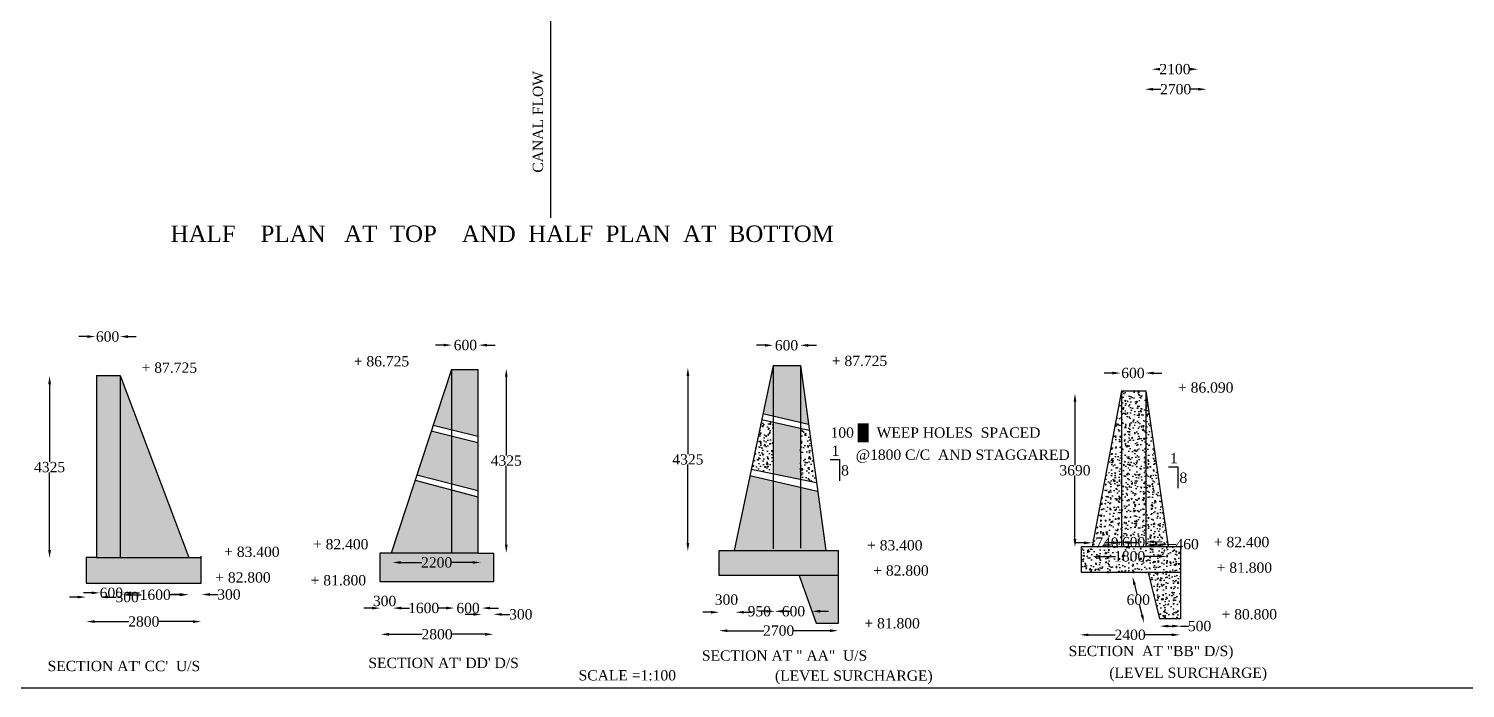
# Model space of a CAD drawing. Header units: millimetres. Extents: x 1411 to 180245, y 6908 to 115932.
# Drawn here: x 46837 to 116560, y 6908 to 38924 of the extents above; entities that cross this region are included whole.
import ezdxf

# ---------------------------------------------------------------- set-up
doc = ezdxf.new("R2010")
doc.units = ezdxf.units.MM
doc.header["$MEASUREMENT"] = 0
doc.header["$PDMODE"] = 66
doc.header["$PDSIZE"] = 170
for name, color, linetype in [('DWG. LINE', 1, 'Continuous'), ('HATCH', 2, 'Continuous'), ('TEXT', 7, 'Continuous')]:
    doc.layers.add(name, color=color, linetype=linetype)
doc.layers.add('TITLE', color=7, linetype='Continuous', lineweight=30)
doc.styles.get("Standard").update_dxf_attribs({"font": 'TIMES.TTF', "height": 500})
doc.dimstyles.get("Standard").update_dxf_attribs({"dimtxt": 500, "dimasz": 400, "dimexe": 0.18, "dimexo": 0.0625, "dimgap": 0.09, "dimtad": 0, "dimtih": 1, "dimtoh": 1, "dimdec": 1, "dimzin": 0, "dimdsep": 46, "dimtxsty": 'Standard', "dimcen": 0.09, "dimse1": 1, "dimse2": 1, "dimclrd": 5, "dimclre": 5, "dimclrt": 4, "dimadec": 0, "dimazin": 0, "dimtfac": 1, "dimtdec": 1, "dimtofl": 0, "dimtmove": 0, "dimatfit": 3, "dimfxl": 1, "dimtolj": 1, "dimtzin": 0, "dimarcsym": 0})
pattern_1 = [(50, (0, 0), (573.8081, -50.2017), [60, -660]), (355, (0, 0), (-111.001, 601.7537), [48, -528]), (100.4514, (47.8, -4.2), (462.8075, 551.5516), [50.992, -560.9137]), (46.1842, (0, 160), (853.793, -132.415), [90, -990]), (96.6356, (71.15, 149), (747.73, 779.294), [76.488, -841.3704]), (351.1842, (0, 160), (747.7296, 779.295), [72, -792]), (21, (80, 120), (477.5256, -322.0951), [60, -660]), (326, (80, 120), (194.6523, 580.12), [48, -528]), (71.4514, (119.8, 93.16), (672.178, 258.0244), [50.992, -560.9137]), (37.5, (0, 0), (9.7279, 266.3151), [0, -521.6, 0, -536, 0, -530]), (7.5, (0, 0), (210.4556, 315.5294), [0, -305.6, 0, -509.6, 0, -202]), (327.5, (-178.4, 0), (427.05795, -18.0439), [0, -200, 0, -624, 0, -828]), (317.5, (-258.4, 0), (466.549, 80.084), [0, -260, 0, -414.4, 0, -588])]

# ---------------------------------------------------------------- blocks, each defined once
blk = doc.blocks.new('*D51')
at = {"layer": 'Defpoints', "color": 0}
for p in [(103592, 36960), (101352, 36822), (103592, 36822)]:
    blk.add_point(p, dxfattribs=at)
at = {"layer": 'DWG. LINE', "color": 5, "lineweight": -2}
for p, q in [((101752, 36960), (101755, 36960)), ((103192, 36960), (103190, 36960))]:
    blk.add_line(p, q, dxfattribs=at)
at = {"layer": 'DWG. LINE', "color": 5}
for points in [[(101752, 37027), (101752, 36893), (101352, 36960)], [(103192, 37027), (103192, 36893), (103592, 36960)]]:
    blk.add_solid(points, dxfattribs=at)
at = {"layer": 'DWG. LINE', "color": 4, "insert": (102472, 36960), "char_height": 500, "attachment_point": 5}
blk.add_mtext('\\A1;2100', dxfattribs=at)
blk = doc.blocks.new('*D52')
at = {"layer": 'Defpoints', "color": 0}
for p in [(101007, 35868), (104004, 35986), (104004, 35868)]:
    blk.add_point(p, dxfattribs=at)
at = {"layer": 'DWG. LINE', "color": 5, "lineweight": -2}
for p, q in [((101407, 35986), (101788, 35986)), ((103604, 35986), (103223, 35986))]:
    blk.add_line(p, q, dxfattribs=at)
at = {"layer": 'DWG. LINE', "color": 5}
for points in [[(101407, 36053), (101407, 35920), (101007, 35986)], [(103604, 36053), (103604, 35920), (104004, 35986)]]:
    blk.add_solid(points, dxfattribs=at)
at = {"layer": 'DWG. LINE', "color": 4, "insert": (102505, 35986), "char_height": 500, "attachment_point": 5}
blk.add_mtext('\\A1;2700', dxfattribs=at)
blk = doc.blocks.new('*D58')
at = {"layer": 'Defpoints', "color": 0}
for p in [(47714, 22067), (47714, 13219), (47849, 13219)]:
    blk.add_point(p, dxfattribs=at)
at = {"layer": 'DWG. LINE', "color": 5, "lineweight": -2}
for p, q in [((47849, 21667), (47849, 17897)), ((47849, 13619), (47849, 17389))]:
    blk.add_line(p, q, dxfattribs=at)
at = {"layer": 'DWG. LINE', "color": 5}
for points in [[(47782, 21667), (47916, 21667), (47849, 22067)], [(47782, 13619), (47916, 13619), (47849, 13219)]]:
    blk.add_solid(points, dxfattribs=at)
at = {"layer": 'DWG. LINE', "color": 4, "insert": (47849, 17643), "char_height": 500, "attachment_point": 5}
blk.add_mtext('\\A1;4325', dxfattribs=at)
blk = doc.blocks.new('*D59')
at = {"layer": 'Defpoints', "color": 0}
for p in [(50076, 23938), (51252, 23980), (51252, 23938)]:
    blk.add_point(p, dxfattribs=at)
at = {"layer": 'DWG. LINE', "color": 5, "lineweight": -2}
for p, q in [((49676, 23980), (49276, 23980)), ((51652, 23980), (52052, 23980))]:
    blk.add_line(p, q, dxfattribs=at)
at = {"layer": 'DWG. LINE', "color": 5}
for points in [[(49676, 24047), (49676, 23914), (50076, 23980)], [(51652, 24047), (51652, 23914), (51252, 23980)]]:
    blk.add_solid(points, dxfattribs=at)
at = {"layer": 'DWG. LINE', "color": 4, "insert": (50664, 23980), "char_height": 500, "attachment_point": 5}
blk.add_mtext('\\A1;600', dxfattribs=at)
blk = doc.blocks.new('*D60')
at = {"layer": 'Defpoints', "color": 0}
for p in [(49608, 11332), (50288, 11334), (50288, 11332)]:
    blk.add_point(p, dxfattribs=at)
at = {"layer": 'DWG. LINE', "color": 5, "lineweight": -2}
for p, q in [((49208, 11334), (48808, 11334)), ((50688, 11334), (51088, 11334))]:
    blk.add_line(p, q, dxfattribs=at)
at = {"layer": 'DWG. LINE', "color": 5}
for points in [[(49208, 11401), (49208, 11268), (49608, 11334)], [(50688, 11401), (50688, 11268), (50288, 11334)]]:
    blk.add_solid(points, dxfattribs=at)
at = {"layer": 'DWG. LINE', "color": 4, "insert": (51614, 11334), "char_height": 500, "attachment_point": 5}
blk.add_mtext('\\A1;300', dxfattribs=at)
blk = doc.blocks.new('*D61')
at = {"layer": 'Defpoints', "color": 0}
for p in [(50288, 11334), (51406, 11539), (51406, 11334)]:
    blk.add_point(p, dxfattribs=at)
at = {"layer": 'DWG. LINE', "color": 5, "lineweight": -2}
for p, q in [((49888, 11539), (49488, 11539)), ((51806, 11539), (52206, 11539))]:
    blk.add_line(p, q, dxfattribs=at)
at = {"layer": 'DWG. LINE', "color": 5}
for points in [[(49888, 11606), (49888, 11472), (50288, 11539)], [(51806, 11606), (51806, 11472), (51406, 11539)]]:
    blk.add_solid(points, dxfattribs=at)
at = {"layer": 'DWG. LINE', "color": 4, "insert": (50847, 11539), "char_height": 500, "attachment_point": 5}
blk.add_mtext('\\A1;600', dxfattribs=at)
blk = doc.blocks.new('*D62')
at = {"layer": 'Defpoints', "color": 0}
for p in [(54566, 11446), (51386, 11092), (54566, 11092)]:
    blk.add_point(p, dxfattribs=at)
at = {"layer": 'DWG. LINE', "color": 5, "lineweight": -2}
for p, q in [((51786, 11446), (52294, 11446)), ((54166, 11446), (53658, 11446))]:
    blk.add_line(p, q, dxfattribs=at)
at = {"layer": 'DWG. LINE', "color": 5}
for points in [[(51786, 11512), (51786, 11379), (51386, 11446)], [(54166, 11512), (54166, 11379), (54566, 11446)]]:
    blk.add_solid(points, dxfattribs=at)
at = {"layer": 'DWG. LINE', "color": 4, "insert": (52976, 11446), "char_height": 500, "attachment_point": 5}
blk.add_mtext('\\A1;1600', dxfattribs=at)
blk = doc.blocks.new('*D63')
at = {"layer": 'Defpoints', "color": 0}
for p in [(54566, 11446), (55227, 11460), (55227, 11446)]:
    blk.add_point(p, dxfattribs=at)
at = {"layer": 'DWG. LINE', "color": 5, "lineweight": -2}
for p, q in [((54166, 11460), (53766, 11460)), ((55627, 11460), (56027, 11460))]:
    blk.add_line(p, q, dxfattribs=at)
at = {"layer": 'DWG. LINE', "color": 5}
for points in [[(54166, 11527), (54166, 11394), (54566, 11460)], [(55627, 11527), (55627, 11394), (55227, 11460)]]:
    blk.add_solid(points, dxfattribs=at)
at = {"layer": 'DWG. LINE', "color": 4, "insert": (56553, 11460), "char_height": 500, "attachment_point": 5}
blk.add_mtext('\\A1;300', dxfattribs=at)
blk = doc.blocks.new('*D64')
at = {"layer": 'Defpoints', "color": 0}
for p in [(49633, 10120), (55208, 10146), (55208, 10120)]:
    blk.add_point(p, dxfattribs=at)
at = {"layer": 'DWG. LINE', "color": 5, "lineweight": -2}
for p, q in [((50033, 10146), (51703, 10146)), ((54808, 10146), (53138, 10146))]:
    blk.add_line(p, q, dxfattribs=at)
at = {"layer": 'DWG. LINE', "color": 5}
for points in [[(50033, 10212), (50033, 10079), (49633, 10146)], [(54808, 10212), (54808, 10079), (55208, 10146)]]:
    blk.add_solid(points, dxfattribs=at)
at = {"layer": 'DWG. LINE', "color": 4, "insert": (52421, 10146), "char_height": 500, "attachment_point": 5}
blk.add_mtext('\\A1;2800', dxfattribs=at)
blk = doc.blocks.new('*D65')
at = {"layer": 'Defpoints', "color": 0}
for p in [(64524, 10799), (67486, 10804), (67486, 10799)]:
    blk.add_point(p, dxfattribs=at)
at = {"layer": 'DWG. LINE', "color": 5, "lineweight": -2}
for p, q in [((64924, 10804), (65323, 10804)), ((67086, 10804), (66687, 10804))]:
    blk.add_line(p, q, dxfattribs=at)
at = {"layer": 'DWG. LINE', "color": 5}
for points in [[(64924, 10871), (64924, 10738), (64524, 10804)], [(67086, 10871), (67086, 10738), (67486, 10804)]]:
    blk.add_solid(points, dxfattribs=at)
at = {"layer": 'DWG. LINE', "color": 4, "insert": (66005, 10804), "char_height": 500, "attachment_point": 5}
blk.add_mtext('\\A1;1600', dxfattribs=at)
blk = doc.blocks.new('*D66')
at = {"layer": 'Defpoints', "color": 0}
for p in [(67491, 10805), (68832, 10805), (68832, 10801)]:
    blk.add_point(p, dxfattribs=at)
at = {"layer": 'DWG. LINE', "color": 5, "lineweight": -2}
for p, q in [((67091, 10801), (66691, 10801)), ((69232, 10801), (69632, 10801))]:
    blk.add_line(p, q, dxfattribs=at)
at = {"layer": 'DWG. LINE', "color": 5}
for points in [[(67091, 10868), (67091, 10734), (67491, 10801)], [(69232, 10868), (69232, 10734), (68832, 10801)]]:
    blk.add_solid(points, dxfattribs=at)
at = {"layer": 'DWG. LINE', "color": 4, "insert": (68162, 10801), "char_height": 500, "attachment_point": 5}
blk.add_mtext('\\A1;600', dxfattribs=at)
blk = doc.blocks.new('*D67')
at = {"layer": 'Defpoints', "color": 0}
for p in [(68816, 10502), (69394, 10502), (69394, 10496)]:
    blk.add_point(p, dxfattribs=at)
at = {"layer": 'DWG. LINE', "color": 5, "lineweight": -2}
for p, q in [((68416, 10496), (68016, 10496)), ((69794, 10496), (70194, 10496))]:
    blk.add_line(p, q, dxfattribs=at)
at = {"layer": 'DWG. LINE', "color": 5}
for points in [[(68416, 10562), (68416, 10429), (68816, 10496)], [(69794, 10562), (69794, 10429), (69394, 10496)]]:
    blk.add_solid(points, dxfattribs=at)
at = {"layer": 'DWG. LINE', "color": 4, "insert": (70719, 10496), "char_height": 500, "attachment_point": 5}
blk.add_mtext('\\A1;300', dxfattribs=at)
blk = doc.blocks.new('*D68')
at = {"layer": 'Defpoints', "color": 0}
for p in [(63924, 9441), (69386, 9528), (69386, 9441)]:
    blk.add_point(p, dxfattribs=at)
at = {"layer": 'DWG. LINE', "color": 5, "lineweight": -2}
for p, q in [((64324, 9528), (65937, 9528)), ((68986, 9528), (67372, 9528))]:
    blk.add_line(p, q, dxfattribs=at)
at = {"layer": 'DWG. LINE', "color": 5}
for points in [[(64324, 9595), (64324, 9461), (63924, 9528)], [(68986, 9595), (68986, 9461), (69386, 9528)]]:
    blk.add_solid(points, dxfattribs=at)
at = {"layer": 'DWG. LINE', "color": 4, "insert": (66655, 9528), "char_height": 500, "attachment_point": 5}
blk.add_mtext('\\A1;2800', dxfattribs=at)
blk = doc.blocks.new('*D69')
at = {"layer": 'Defpoints', "color": 0}
for p in [(69972, 22428), (69972, 13482), (70015, 13482)]:
    blk.add_point(p, dxfattribs=at)
at = {"layer": 'DWG. LINE', "color": 5, "lineweight": -2}
for p, q in [((70015, 22028), (70015, 18210)), ((70015, 13882), (70015, 17701))]:
    blk.add_line(p, q, dxfattribs=at)
at = {"layer": 'DWG. LINE', "color": 5}
for points in [[(69948, 22028), (70082, 22028), (70015, 22428)], [(69948, 13882), (70082, 13882), (70015, 13482)]]:
    blk.add_solid(points, dxfattribs=at)
at = {"layer": 'DWG. LINE', "color": 4, "insert": (70015, 17956), "char_height": 500, "attachment_point": 5}
blk.add_mtext('\\A1;4325', dxfattribs=at)
blk = doc.blocks.new('*D70')
at = {"layer": 'Defpoints', "color": 0}
for p in [(64495, 12940), (68779, 13014), (68779, 12940)]:
    blk.add_point(p, dxfattribs=at)
at = {"layer": 'DWG. LINE', "color": 5, "lineweight": -2}
for p, q in [((64895, 13014), (65920, 13014)), ((68379, 13014), (67354, 13014))]:
    blk.add_line(p, q, dxfattribs=at)
at = {"layer": 'DWG. LINE', "color": 5}
for points in [[(64895, 13081), (64895, 12947), (64495, 13014)], [(68379, 13081), (68379, 12947), (68779, 13014)]]:
    blk.add_solid(points, dxfattribs=at)
at = {"layer": 'DWG. LINE', "color": 4, "insert": (66637, 13014), "char_height": 500, "attachment_point": 5}
blk.add_mtext('\\A1;2200', dxfattribs=at)
blk = doc.blocks.new('*D71')
at = {"layer": 'Defpoints', "color": 0}
for p in [(78737, 22472), (78737, 13562), (78829, 13562)]:
    blk.add_point(p, dxfattribs=at)
at = {"layer": 'DWG. LINE', "color": 5, "lineweight": -2}
for p, q in [((78829, 22072), (78829, 18272)), ((78829, 13962), (78829, 17763))]:
    blk.add_line(p, q, dxfattribs=at)
at = {"layer": 'DWG. LINE', "color": 5}
for points in [[(78762, 22072), (78896, 22072), (78829, 22472)], [(78762, 13962), (78896, 13962), (78829, 13562)]]:
    blk.add_solid(points, dxfattribs=at)
at = {"layer": 'DWG. LINE', "color": 4, "insert": (78829, 18017), "char_height": 500, "attachment_point": 5}
blk.add_mtext('\\A1;4325', dxfattribs=at)
blk = doc.blocks.new('*D72')
at = {"layer": 'Defpoints', "color": 0}
for p in [(82966, 23511), (84268, 23556), (84268, 23511)]:
    blk.add_point(p, dxfattribs=at)
at = {"layer": 'DWG. LINE', "color": 5, "lineweight": -2}
for p, q in [((82566, 23556), (82166, 23556)), ((84668, 23556), (85068, 23556))]:
    blk.add_line(p, q, dxfattribs=at)
at = {"layer": 'DWG. LINE', "color": 5}
for points in [[(82566, 23623), (82566, 23490), (82966, 23556)], [(84668, 23623), (84668, 23490), (84268, 23556)]]:
    blk.add_solid(points, dxfattribs=at)
at = {"layer": 'DWG. LINE', "color": 4, "insert": (83616, 23556), "char_height": 500, "attachment_point": 5}
blk.add_mtext('\\A1;600', dxfattribs=at)
blk = doc.blocks.new('*D73')
at = {"layer": 'Defpoints', "color": 0}
for p in [(83052, 10644), (84855, 10646), (84855, 10646)]:
    blk.add_point(p, dxfattribs=at)
at = {"layer": 'DWG. LINE', "color": 5, "lineweight": -2}
for p, q in [((82653, 10644), (82253, 10644)), ((85255, 10646), (85655, 10646))]:
    blk.add_line(p, q, dxfattribs=at)
at = {"layer": 'DWG. LINE', "color": 5}
for points in [[(82652, 10711), (82653, 10578), (83052, 10644)], [(85255, 10712), (85255, 10579), (84855, 10646)]]:
    blk.add_solid(points, dxfattribs=at)
at = {"layer": 'DWG. LINE', "color": 4, "insert": (83954, 10645), "char_height": 500, "attachment_point": 5}
blk.add_mtext('\\A1;600', dxfattribs=at)
blk = doc.blocks.new('*D74')
at = {"layer": 'Defpoints', "color": 0}
for p in [(80347, 9698), (86126, 9704), (86126, 9698)]:
    blk.add_point(p, dxfattribs=at)
at = {"layer": 'DWG. LINE', "color": 5, "lineweight": -2}
for p, q in [((80747, 9704), (82519, 9704)), ((85726, 9704), (83954, 9704))]:
    blk.add_line(p, q, dxfattribs=at)
at = {"layer": 'DWG. LINE', "color": 5}
for points in [[(80747, 9771), (80747, 9638), (80347, 9704)], [(85726, 9771), (85726, 9638), (86126, 9704)]]:
    blk.add_solid(points, dxfattribs=at)
at = {"layer": 'DWG. LINE', "color": 4, "insert": (83236, 9704), "char_height": 500, "attachment_point": 5}
blk.add_mtext('\\A1;2700', dxfattribs=at)
blk = doc.blocks.new('*D75')
at = {"layer": 'Defpoints', "color": 0}
for p in [(97327, 21218), (97327, 13759), (97617, 13759)]:
    blk.add_point(p, dxfattribs=at)
at = {"layer": 'DWG. LINE', "color": 5, "lineweight": -2}
for p, q in [((97617, 20818), (97617, 17743)), ((97617, 14159), (97617, 17233))]:
    blk.add_line(p, q, dxfattribs=at)
at = {"layer": 'DWG. LINE', "color": 5}
for points in [[(97550, 20818), (97684, 20818), (97617, 21218)], [(97550, 14159), (97684, 14159), (97617, 13759)]]:
    blk.add_solid(points, dxfattribs=at)
at = {"layer": 'DWG. LINE', "color": 4, "insert": (97617, 17488), "char_height": 500, "attachment_point": 5}
blk.add_mtext('\\A1;3690', dxfattribs=at)
blk = doc.blocks.new('*D76')
at = {"layer": 'Defpoints', "color": 0}
for p in [(99830, 22169), (101030, 22210), (101030, 22169)]:
    blk.add_point(p, dxfattribs=at)
at = {"layer": 'DWG. LINE', "color": 5, "lineweight": -2}
for p, q in [((99430, 22210), (99030, 22210)), ((101430, 22210), (101830, 22210))]:
    blk.add_line(p, q, dxfattribs=at)
at = {"layer": 'DWG. LINE', "color": 5}
for points in [[(99430, 22277), (99430, 22143), (99830, 22210)], [(101430, 22277), (101430, 22143), (101030, 22210)]]:
    blk.add_solid(points, dxfattribs=at)
at = {"layer": 'DWG. LINE', "color": 4, "insert": (100430, 22210), "char_height": 500, "attachment_point": 5}
blk.add_mtext('\\A1;600', dxfattribs=at)
blk = doc.blocks.new('*D77')
at = {"layer": 'Defpoints', "color": 0}
for p in [(102089, 13310), (98454, 13217), (102089, 13217)]:
    blk.add_point(p, dxfattribs=at)
at = {"layer": 'DWG. LINE', "color": 5, "lineweight": -2}
for p, q in [((98854, 13310), (99590, 13310)), ((101689, 13310), (100953, 13310))]:
    blk.add_line(p, q, dxfattribs=at)
at = {"layer": 'DWG. LINE', "color": 5}
for points in [[(98854, 13377), (98854, 13243), (98454, 13310)], [(101689, 13377), (101689, 13243), (102089, 13310)]]:
    blk.add_solid(points, dxfattribs=at)
at = {"layer": 'DWG. LINE', "color": 4, "insert": (100272, 13310), "char_height": 500, "attachment_point": 5}
blk.add_mtext('\\A1;1800', dxfattribs=at)
blk = doc.blocks.new('*D78')
at = {"layer": 'Defpoints', "color": 0}
for p in [(99871, 13977), (98459, 13798), (99872, 13805)]:
    blk.add_point(p, dxfattribs=at)
at = {"layer": 'DWG. LINE', "color": 5, "lineweight": -2}
for p, q in [((98058, 13969), (97658, 13967)), ((100271, 13979), (100671, 13981))]:
    blk.add_line(p, q, dxfattribs=at)
at = {"layer": 'DWG. LINE', "color": 5}
for points in [[(98058, 14035), (98059, 13902), (98458, 13970)], [(100271, 14046), (100272, 13912), (99871, 13977)]]:
    blk.add_solid(points, dxfattribs=at)
at = {"layer": 'DWG. LINE', "color": 4, "insert": (99165, 13974), "char_height": 500, "attachment_point": 5}
blk.add_mtext('\\A1;740', dxfattribs=at)
blk = doc.blocks.new('*D79')
at = {"layer": 'Defpoints', "color": 0}
for p in [(101057, 14011), (99872, 13791), (101062, 13820)]:
    blk.add_point(p, dxfattribs=at)
at = {"layer": 'DWG. LINE', "color": 5, "lineweight": -2}
for p, q in [((99467, 13972), (99068, 13962)), ((101457, 14021), (101857, 14031))]:
    blk.add_line(p, q, dxfattribs=at)
at = {"layer": 'DWG. LINE', "color": 5}
for points in [[(99466, 14039), (99469, 13905), (99867, 13982)], [(101455, 14088), (101458, 13955), (101057, 14011)]]:
    blk.add_solid(points, dxfattribs=at)
at = {"layer": 'DWG. LINE', "color": 4, "insert": (100462, 13997), "char_height": 500, "attachment_point": 5}
blk.add_mtext('\\A1;600', dxfattribs=at)
blk = doc.blocks.new('*D80')
at = {"layer": 'Defpoints', "color": 0}
for p in [(101062, 13820), (102128, 13888), (102129, 13858)]:
    blk.add_point(p, dxfattribs=at)
at = {"layer": 'DWG. LINE', "color": 5, "lineweight": -2}
for p, q in [((101460, 13865), (101728, 13874)), ((102128, 13888), (102527, 13902))]:
    blk.add_line(p, q, dxfattribs=at)
at = {"layer": 'DWG. LINE', "color": 5}
for points in [[(101458, 13931), (101463, 13798), (101060, 13851)], [(101726, 13941), (101730, 13807), (102128, 13888)]]:
    blk.add_solid(points, dxfattribs=at)
at = {"layer": 'DWG. LINE', "color": 4, "insert": (103062, 13902), "char_height": 500, "attachment_point": 5}
blk.add_mtext('\\A1;460', dxfattribs=at)
blk = doc.blocks.new('*D81')
at = {"layer": 'Defpoints', "color": 0}
for p in [(101184, 12522), (100968, 10081), (101742, 10273)]:
    blk.add_point(p, dxfattribs=at)
at = {"layer": 'DWG. LINE', "color": 5, "lineweight": -2}
for p, q in [((100506, 11941), (100626, 11459)), ((100872, 10469), (100752, 10951))]:
    blk.add_line(p, q, dxfattribs=at)
at = {"layer": 'DWG. LINE', "color": 5}
for points in [[(100571, 11957), (100442, 11925), (100410, 12329)], [(100937, 10485), (100807, 10453), (100968, 10081)]]:
    blk.add_solid(points, dxfattribs=at)
at = {"layer": 'DWG. LINE', "color": 4, "insert": (100689, 11205), "char_height": 500, "attachment_point": 5}
blk.add_mtext('\\A1;600', dxfattribs=at)
blk = doc.blocks.new('*D82')
at = {"layer": 'Defpoints', "color": 0}
for p in [(97870, 9354), (102718, 9502), (102718, 9354)]:
    blk.add_point(p, dxfattribs=at)
at = {"layer": 'DWG. LINE', "color": 5, "lineweight": -2}
for p, q in [((98270, 9502), (99576, 9502)), ((102318, 9502), (101011, 9502))]:
    blk.add_line(p, q, dxfattribs=at)
at = {"layer": 'DWG. LINE', "color": 5}
for points in [[(98270, 9569), (98270, 9436), (97870, 9502)], [(102318, 9569), (102318, 9436), (102718, 9502)]]:
    blk.add_solid(points, dxfattribs=at)
at = {"layer": 'DWG. LINE', "color": 4, "insert": (100294, 9502), "char_height": 500, "attachment_point": 5}
blk.add_mtext('\\A1;2400', dxfattribs=at)
blk = doc.blocks.new('*D83')
at = {"layer": 'Defpoints', "color": 0}
for p in [(101742, 10273), (102742, 10273), (102742, 9926)]:
    blk.add_point(p, dxfattribs=at)
at = {"layer": 'DWG. LINE', "color": 5, "lineweight": -2}
for p, q in [((102142, 9926), (102342, 9926)), ((102742, 9926), (103142, 9926))]:
    blk.add_line(p, q, dxfattribs=at)
at = {"layer": 'DWG. LINE', "color": 5}
for points in [[(102142, 9993), (102142, 9860), (101742, 9926)], [(102342, 9993), (102342, 9860), (102742, 9926)]]:
    blk.add_solid(points, dxfattribs=at)
at = {"layer": 'DWG. LINE', "color": 4, "insert": (103664, 9926), "char_height": 500, "attachment_point": 5}
blk.add_mtext('\\A1;500', dxfattribs=at)
blk = doc.blocks.new('*D87')
at = {"layer": 'Defpoints', "color": 0}
for p in [(67380, 23520), (68682, 23566), (68682, 23520)]:
    blk.add_point(p, dxfattribs=at)
at = {"layer": 'DWG. LINE', "color": 5, "lineweight": -2}
for p, q in [((66980, 23566), (66580, 23566)), ((69082, 23566), (69482, 23566))]:
    blk.add_line(p, q, dxfattribs=at)
at = {"layer": 'DWG. LINE', "color": 5}
for points in [[(66980, 23632), (66980, 23499), (67380, 23566)], [(69082, 23632), (69082, 23499), (68682, 23566)]]:
    blk.add_solid(points, dxfattribs=at)
at = {"layer": 'DWG. LINE', "color": 4, "insert": (68030, 23566), "char_height": 500, "attachment_point": 5}
blk.add_mtext('\\A1;600', dxfattribs=at)

msp = doc.modelspace()

# ---------------------------------------------------------------- hatches: boundary and pattern name
at = {"layer": 'HATCH'}
h = msp.add_hatch(dxfattribs=at)
h.set_pattern_fill('AR-CONC', color=256, scale=80, style=0)
h.set_pattern_definition(pattern_1)
h.paths.add_polyline_path([(28076, 14967), (26818.5, 14967), (26818.5, 10759), (28076, 10759)])
h.paths.add_polyline_path([(28161.5, 14967), (28076, 14967), (28076, 10759), (30517.5, 10759)])
h.paths.add_polyline_path([(42205, 15292.5), (40022, 11082), (42205, 11082)])
h.paths.add_polyline_path([(43517.5, 15292.5), (42205, 15292.5), (42205, 11082), (43517.5, 11082)])
h.paths.add_polyline_path([(51276.5, 22094.5), (50125.5, 22094.5), (50125.5, 13262.5), (51276.5, 13262.5)])
h.paths.add_polyline_path([(51276.5, 22094.5), (51276.5, 13262.5), (54602, 13262.5)])
h.paths.add_polyline_path([(55211, 13262.5), (50125.5, 13262.5), (49622.5, 13262.5), (49622.5, 12005), (55211, 12005)])
h.paths.add_polyline_path([(67358, 16537.88), (65589.17, 17010.46), (64420.5, 13460.5), (67358, 13460.5)])
h.paths.add_polyline_path([(68639.5, 16195.5), (67358, 16537.88), (67358, 13460.5), (68639.5, 13460.5)])
h.paths.add_polyline_path([(68639.5, 18843), (67358, 19159.24), (67358, 16840.48), (68639.5, 16516.5)])
h.paths.add_polyline_path([(67358, 19159.24), (66376.31, 19401.5), (65673.41, 17266.36), (67358, 16840.48)])
h.paths.add_polyline_path([(67358, 22383.5), (66469.28, 19683.9), (67358, 19465.26)])
h.paths.add_polyline_path([(68639.5, 22383.5), (67358, 22383.5), (67358, 19465.26), (68639.5, 19150)])
h.paths.add_polyline_path([(69419, 13457.5), (68639.5, 13457.5), (68639.5, 13460.5), (63872, 13460.5), (63872, 12093), (69419, 12093)])
h.paths.add_polyline_path([(40306.63, 11664.09), (41920.37, 11664.09), (41920.37, 10905.44), (40306.63, 10905.44)], flags=9)
h.paths.add_polyline_path([(42211.56, 11660), (43510.94, 11660), (43510.94, 10901.35), (42211.56, 10901.35)], flags=9)
h.paths.add_polyline_path([(65794.8, 13393.33), (67479.2, 13393.33), (67479.2, 12634.67), (65794.8, 12634.67)], flags=24)
h = msp.add_hatch(dxfattribs=at)
h.set_pattern_fill('AR-CONC', color=256, scale=80, style=0)
h.set_pattern_definition(pattern_1)
h.paths.add_polyline_path([(81836.79, 17228.95), (81068.57, 13599.5), (85522.44, 13599.5), (85127.6, 16473.73)])
h.paths.add_polyline_path([(84290, 19529.08), (82967.5, 19830.41), (82967.5, 17324.91), (84290, 17055.23)])
h.paths.add_polyline_path([(84290, 22571), (82967.5, 22571), (82967.5, 20125.4), (84290, 19820.93)])
h.paths.add_polyline_path([(82967.5, 22571), (82473.91, 20239.03), (82967.5, 20125.4)])
h.paths.add_polyline_path([(84290, 22571), (84290, 19820.93), (84680.12, 19731.12)])
h.paths.add_polyline_path([(86131, 13599.5), (80372.5, 13599.5), (80351, 13599.5), (80351, 12389.5), (86131, 12389.5)])
h.paths.add_polyline_path([(86131, 12389.5), (84227.5, 12389.5), (85060, 10076), (86131, 10076)])
h = msp.add_hatch(dxfattribs=at)
h.set_pattern_fill('AR-CONC', color=256, scale=80, style=0)
h.set_pattern_definition(pattern_1)
h.paths.add_polyline_path([(101061.5, 21343.5), (99872, 21343.5), (98457.6, 13791), (102138.28, 13791)])
h.paths.add_polyline_path([(98512.85, 14353.79), (99816.57, 14353.79), (99816.57, 13593.7), (98512.85, 13593.7)], flags=9)
h.paths.add_polyline_path([(99812.32, 14375.96), (101111.71, 14375.96), (101111.71, 13617.31), (99812.32, 13617.31)], flags=9)
h = msp.add_hatch(dxfattribs=at)
h.set_pattern_fill('AR-CONC', color=256, scale=80, style=0)
h.set_pattern_definition(pattern_1)
h.paths.add_polyline_path([(82967.5, 19830.41), (82414.11, 19956.5), (81903.05, 17541.97), (82967.5, 17324.91)])
h.paths.add_polyline_path([(84721.38, 19430.79), (84290, 19529.08), (84290, 17055.23), (85069.55, 16896.27)])
h = msp.add_hatch(dxfattribs=at)
h.set_pattern_fill('AR-CONC', color=256, scale=80, style=0)
h.set_pattern_definition(pattern_1)
h.paths.add_polyline_path([(102741.5, 13791), (97929.5, 13791), (97929.5, 12521.5), (102741.5, 12521.5)])
h.paths.add_polyline_path([(102741.5, 12521.5), (101184, 12521.5), (101742.5, 10273), (102741.5, 10273)])
h.paths.add_polyline_path([(99464.63, 13689.33), (101078.37, 13689.33), (101078.37, 12930.67), (99464.63, 12930.67)], flags=24)
h.paths.add_polyline_path([(98512.85, 14353.79), (99816.57, 14353.79), (99816.57, 13593.7), (98512.85, 13593.7)], flags=9)
h.paths.add_polyline_path([(99812.32, 14375.96), (101111.71, 14375.96), (101111.71, 13617.31), (99812.32, 13617.31)], flags=9)
h.paths.add_polyline_path([(102402.53, 14281.3), (103722.1, 14281.3), (103722.1, 13522.65), (102402.53, 13522.65)], flags=9)

# ---------------------------------------------------------------- linework, layer by layer
at = {"layer": 'DWG. LINE', "color": 5}
for p, q in [((63497.5, 10799), (63097.5, 10799)), ((64924, 10799), (65324, 10799)), ((79948, 10599.5), (79548, 10599.5)), ((81541.5, 10599.5), (81941.5, 10599.5)), ((83452.5, 10644.5), (83852.5, 10644.5))]:
    msp.add_line(p, q, dxfattribs=at)
at = {"layer": 'DWG. LINE'}
for points in [[(67358, 22383.5), (68639.5, 22383.5), (68639.5, 13460.5), (63872, 13460.5), (63872, 12093), (69419, 12093), (69419, 13457.5), (68639.5, 13457.5)], [(67358, 22383.5), (64420.5, 13460.5)], [(67358, 22383.5), (67358, 13460.5)], [(82967.5, 22571), (81068.57, 13599.5)], [(82967.5, 22571), (84290, 22571), (84290, 13707.5)], [(82967.5, 22571), (82967.5, 13677)], [(84290, 22571), (85522.44, 13599.5)], [(50125.5, 22094.5), (50125.5, 13262.5), (49622.5, 13262.5), (49622.5, 12005), (55211, 12005), (55211, 13321)], [(50125.5, 22094.5), (51276.5, 22094.5), (51276.5, 13262.5)], [(51276.5, 22094.5), (54602, 13262.5)], [(99872, 21343.5), (98457.6, 13791)], [(99872, 21343.5), (101061.5, 21343.5), (101061.5, 13820.5)], [(99872, 21343.5), (99872, 13805)], [(101061.5, 21343.5), (102138.28, 13791)], [(82473.91, 20239.03), (84680.12, 19731.12)], [(66469.28, 19683.9), (68639.5, 19150)], [(82414.11, 19956.5), (84721.38, 19430.79)], [(66376.31, 19401.5), (68639.5, 18843)], [(81903.05, 17541.97), (85069.55, 16896.27)], [(85740.5, 18017), (86192.5, 18017), (86192.5, 16972.5)], [(102162.5, 17660.5), (102614.5, 17660.5), (102614.5, 16616)], [(65589.17, 17010.46), (68639.5, 16195.5)], [(65673.41, 17266.36), (68639.5, 16516.5)], [(81836.79, 17228.95), (85127.6, 16473.73)], [(50125.5, 13262.5), (55211, 13262.5)], [(80372.5, 13599.5), (86131, 13599.5), (86131, 12389.5), (80351, 12389.5), (80351, 13599.5), (80372.5, 13599.5)], [(97927, 13791), (102741.5, 13791), (102741.5, 10273), (101742.5, 10273), (101184, 12521.5)], [(102741.5, 12521.5), (97929.5, 12521.5), (97929.5, 13791)], [(84227.5, 12389.5), (85060, 10076), (86139, 10076)], [(86131, 12389.5), (86131, 10076)]]:
    msp.add_lwpolyline(points, dxfattribs=at)
at = {"layer": 'DWG. LINE', "color": 5}
for points in [[(63497.5, 10865.67), (63497.5, 10732.33), (63897.5, 10799)], [(64924, 10865.67), (64924, 10732.33), (64524, 10799)], [(79948, 10666.17), (79948, 10532.83), (80348, 10599.5)], [(81541.5, 10666.17), (81541.5, 10532.83), (81141.5, 10599.5)], [(83452.5, 10711.17), (83452.5, 10577.83), (83052.5, 10644.5)]]:
    msp.add_solid(points, dxfattribs=at)
at = {"layer": 'TITLE', "lineweight": 30}
msp.add_line((179762, 6908.5), (1411.01, 6908.5), dxfattribs=at)

# ---------------------------------------------------------------- texts
at = {"layer": 'DWG. LINE', "color": 4, "char_height": 500, "attachment_point": 5}
for s, insert in [('\\A1;300', (64109.18, 11142)), ('\\A1;300', (80702.18, 11210)), ('\\A1;950', (82295.5, 10644.5))]:
    msp.add_mtext(s, dxfattribs=dict(at, insert=insert))
at = {"layer": 'TEXT'}
msp.add_text('CANAL FLOW', height=500, rotation=90, dxfattribs=at).set_placement((71800, 31937.5))
for s, height, p in [('HALF    PLAN   AT  TOP    AND  HALF  PLAN  AT  BOTTOM', 800, (53724.5, 28571.5)), ('+ 86.725', 500, (62611.5, 22532)), ('+ 87.725', 500, (85812.5, 22550)), ('+ 87.725', 500, (52316, 22221)), ('+ 86.090', 500, (102617.5, 21259)), ('100 █  WEEP HOLES  SPACED', 500, (85754.5, 19071)), ('1', 500, (85808.5, 18190.5)), ('@1800 C/C  AND STAGGARED', 500, (86976.5, 17995.5)), ('1', 500, (102230.5, 17834)), ('8', 500, (86266, 17236)), ('8', 500, (102688, 16879.5)), ('+ 82.400', 500, (60633, 13653)), ('+ 83.400', 500, (87525.5, 13601.5)), ('+ 82.400', 500, (104355.5, 13755.5)), ('+ 83.400', 500, (56321.5, 13282)), ('+ 82.800', 500, (87825, 12374.5)), ('+ 81.800', 500, (104492, 12513.5)), ('+ 82.800', 500, (55887, 12040.5)), ('+ 81.800', 500, (60519.5, 11902)), ('+ 80.800', 500, (104731, 10251.5)), ('+ 81.800', 500, (87396.5, 9814)), ("SECTION AT' DD' D/S", 500, (63322.5, 7889.5)), ('SECTION AT " AA"  U/S', 500, (79511, 8246.5)), ('SECTION  AT "BB" D/S)', 500, (97307.5, 8468.5)), ("SECTION AT' CC'  U/S", 500, (47752.5, 7739.5)), ('SCALE =1:100', 500, (73525.5, 7288.5)), ('(LEVEL SURCHARGE)', 500, (83055, 7272.5)), ('(LEVEL SURCHARGE)', 500, (99284, 7413))]:
    msp.add_text(s, height=height, dxfattribs=at).set_placement(p)

# ---------------------------------------------------------------- dimensions: what is measured, and where the dimension line sits
at = {"layer": 'DWG. LINE'}
for p1, p2, distance, text, picture, middle in [((101352.5, 36821.5), (103592, 36821.5), 138.5, '2100', '*D51', (102472.25, 36960)), ((101007, 35868), (104003.5, 35868), 118.5, '2700', '*D52', (102505.25, 35986.5)), ((50076, 23938), (51252.5, 23938), 42.5, '600', '*D59', (50664.25, 23980.5)), ((67379.5, 23520), (68681.5, 23520), 45.5, '600', '*D87', (68030.5, 23565.5)), ((82965.5, 23511), (84267.5, 23511), 45.5, '600', '*D72', (83616.5, 23556.5)), ((69971.5, 22428.5), (69971.5, 13482.5), 43.5, '4325', '*D69', (70015, 17955.5)), ((78737, 22472.5), (78737, 13562), 92, '4325', '*D71', (78829, 18017.25)), ((99829.5, 22169), (101030.5, 22169), 41, '600', '*D76', (100430, 22210)), ((47714, 22067), (47714, 13219), 135, '4325', '*D58', (47849, 17643)), ((97327, 21217.5), (97327, 13759), 290, '3690', '*D75', (97617, 17488.25)), ((98459, 13798.5), (99872, 13805), 172, '740', '*D78', (99164.71, 13973.75)), ((99872, 13791), (101061.5, 13820.5), 190.94, '600', '*D79', (100462.02, 13996.63)), ((101061.5, 13820.5), (102128.74, 13857.89), 30.09, '460', '*D80', (103062.32, 13901.97)), ((64495, 12940.5), (68779, 12940.5), 73.5, '2200', '*D70', (66637, 13014)), ((98454, 13217), (102089, 13217), 93, '1800', '*D77', (100271.5, 13310)), ((50288, 11334.5), (51405.5, 11334.5), 204.5, '600', '*D61', (50846.75, 11539)), ((101184, 12521.5), (101742.5, 10273), -797.59, '600', '*D81', (100689.18, 11204.98)), ((49607.5, 11331.5), (50288, 11331.5), 3, '300', '*D60', (51613.68, 11334.5)), ((51386, 11091.5), (54565.5, 11091.5), 354, '1600', '*D62', (52975.75, 11445.5)), ((54565.5, 11445.5), (55227, 11445.5), 15, '300', '*D63', (56552.68, 11460.5)), ((49633, 10119.5), (55208.5, 10119.5), 26, '2800', '*D64', (52420.75, 10145.5)), ((64524, 10799), (67486.5, 10799), 5.5, '1600', '*D65', (66005.25, 10804.5)), ((67491.36, 10805.31), (68832.5, 10805.31), -4.31, '600', '*D66', (68161.93, 10801)), ((68815.5, 10502.5), (69393.5, 10502.5), -7, '300', '*D67', (70719.18, 10495.5)), ((83052.5, 10644.5), (84855.05, 10645.56), 0, '600', '*D73', (83953.77, 10645.03)), ((63923.5, 9441), (69386, 9441), 87, '2800', '*D68', (66654.75, 9528)), ((80347, 9698), (86126, 9698), 6.5, '2700', '*D74', (83236.5, 9704.5)), ((97869.5, 9353.5), (102717.5, 9353.5), 149, '2400', '*D82', (100293.5, 9502.5)), ((101742.5, 10273), (102741.5, 10273), -346.5, '500', '*D83', (103664.48, 9926.5))]:
    dim = msp.add_aligned_dim(p1=p1, p2=p2, distance=distance, text=text, dimstyle='Standard', dxfattribs=at)
    dim.commit()
    dim.dimension.update_dxf_attribs({"geometry": picture, "text_midpoint": middle})

# ---------------------------------------------------------------- leaders
msp.add_leader([(72162, 41322.5), (72162, 29743)], dimstyle='Standard', override={"dimgap": 0.09, "dimtad": 0}, dxfattribs=at)

doc.saveas('drawing.dxf')
